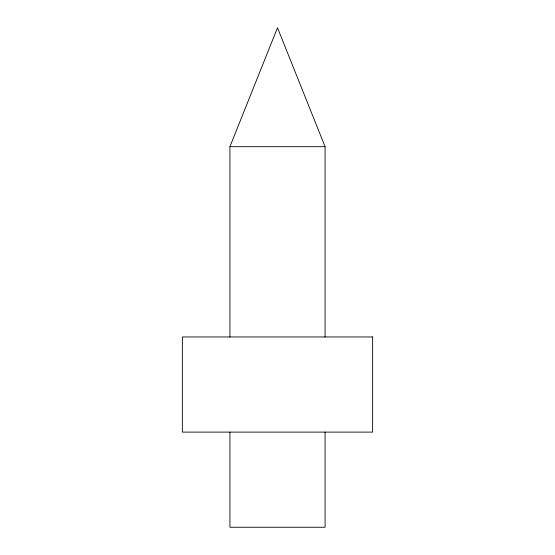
<?xml version="1.0" encoding="UTF-8"?>
<svg xmlns="http://www.w3.org/2000/svg" width="555" height="555" viewBox="0 0 555 555"><rect width="100%" height="100%" fill="white"/><g stroke="black" fill="none" stroke-linecap="round" stroke-linejoin="round"><path stroke-width="0.83" d="M229.93 336.961L229.93 146.68L277.5 27.75L325.07 146.68L325.07 336.961M229.93 146.68L325.07 146.68M325.07 432.109L325.07 527.25L229.93 527.25L229.93 432.109M372.641 336.961L182.359 336.961L182.359 432.109L372.641 432.109L372.641 336.961"/></g></svg>
